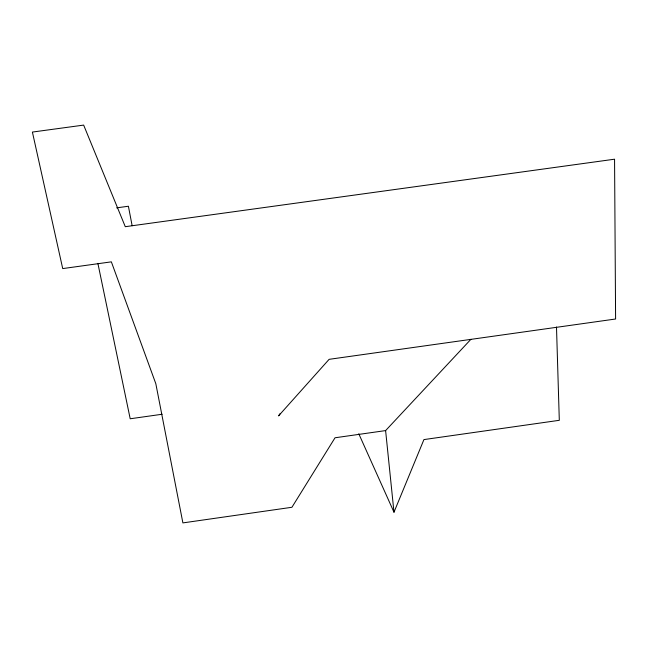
<?xml version="1.0" encoding="UTF-8"?>
<svg xmlns="http://www.w3.org/2000/svg" width="648" height="648" viewBox="0 0 648 648"><rect width="100%" height="100%" fill="white"/><g stroke="black" fill="none" stroke-linecap="round" stroke-linejoin="round"><path stroke-width="0.97" d="M358.781 433.779L393.984 512.204L423.93 439.587L559.305 420.309L556.494 326.981M280.284 413.4L278.559 415.886L329.119 359.332L615.6 319.002L614.563 159.197L125.283 226.695L83.657 125.096L32.4 132.071L62.718 268.588L111.359 261.849L155.828 383.729L182.89 522.904L291.924 507.279L335.032 437.773L385.609 430.588L470.926 339.293M162.146 414.25L130.199 418.77L97.88 263.355M116.624 207.854L128.401 206.234L132.135 225.69M385.609 430.588L393.984 512.204"/></g></svg>
